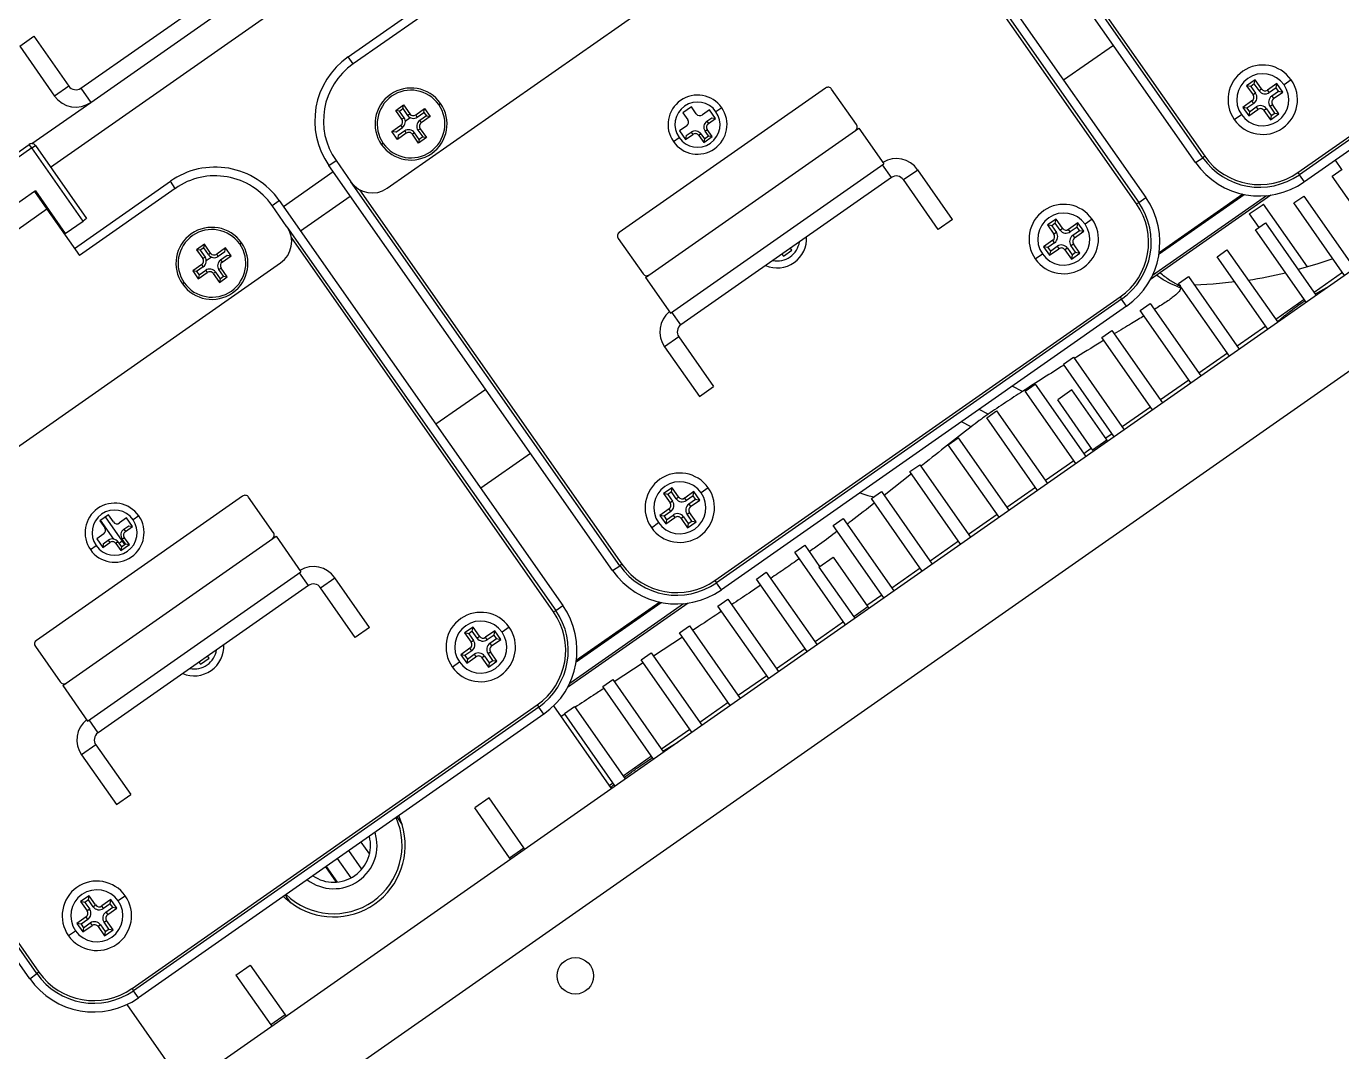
# Model space of a CAD drawing. Header units: millimetres. Extents: x 152904052 to 153933663, y 538271515 to 539240469.
# Drawn here: x 153339870.4 to 153340022, y 538937586.4 to 538937704.6 of the extents above; entities that cross this region are included whole.
import ezdxf

# ---------------------------------------------------------------- set-up
doc = ezdxf.new("R2010")
doc.units = ezdxf.units.MM
doc.layers.add('POWR', color=5, linetype='Continuous')

msp = doc.modelspace()

# ---------------------------------------------------------------- linework, layer by layer
at = {"layer": 'POWR', "color": 7}
for p, q in [((153340005.14, 538937688.89), (153339972.45, 538937735.58)), ((153340005.96, 538937689.46), (153339974.99, 538937733.7)), ((153339975.98, 538937732.8), (153340006.21, 538937689.64)), ((153339966.71, 538937731.57), (153339999.41, 538937684.88)), ((153339967.61, 538937728.54), (153339998.59, 538937684.3)), ((153339998.34, 538937684.13), (153339968.12, 538937727.29)), ((153339911.99, 538937685.93), (153339966.88, 538937724.36)), ((153339907.49, 538937701.08), (153339936.57, 538937721.45)), ((153339937.14, 538937720.63), (153339908.06, 538937700.26)), ((153340016.93, 538937687.74), (153340063.42, 538937720.3)), ((153340063.59, 538937720.05), (153340017.1, 538937687.5)), ((153340064.16, 538937719.23), (153340017.68, 538937686.68)), ((153339873.2, 538937688.37), (153339910.68, 538937714.61)), ((153339876.69, 538937697.47), (153339900.94, 538937714.44)), ((153339877.84, 538937695.83), (153339902.09, 538937712.81)), ((153339869.65, 538937702.3), (153339871.28, 538937703.45)), ((153339871.28, 538937703.45), (153339875.3, 538937697.71)), ((153339766.66, 538937485.52), (153340076.09, 538937702.19)), ((153340059.45, 538937701.89), (153339838.28, 538937547.03)), ((153339869.65, 538937702.3), (153339873.66, 538937696.56)), ((153339995.68, 538937702.41), (153339989.94, 538937698.39)), ((153339908.06, 538937700.26), (153339907.49, 538937701.08)), ((153340012, 538937698.45), (153340011.01, 538937697.76)), ((153340011.91, 538937697.96), (153340012, 538937698.45)), ((153340012.74, 538937697.39), (153340012, 538937698.45)), ((153340016.16, 538937698.44), (153340015.34, 538937697.86)), ((153339875.3, 538937697.71), (153339873.66, 538937696.56)), ((153339876.69, 538937697.47), (153339877.84, 538937695.83)), ((153339962.5, 538937697.49), (153339938.74, 538937680.85)), ((153339966.06, 538937693.27), (153339963.19, 538937697.36)), ((153340011.5, 538937697.68), (153340011.01, 538937697.76)), ((153340011.01, 538937697.76), (153340011.76, 538937696.7)), ((153340011.91, 538937697.96), (153340011.5, 538937697.68)), ((153340011.5, 538937697.68), (153340012.05, 538937696.9)), ((153340012.05, 538937696.9), (153340011.76, 538937696.7)), ((153340012.45, 538937697.19), (153340011.91, 538937697.96)), ((153340012.45, 538937697.19), (153340012.74, 538937697.39)), ((153340014.5, 538937698.01), (153340013.44, 538937697.26)), ((153340013.64, 538937696.98), (153340013.44, 538937697.26)), ((153340014.42, 538937697.52), (153340013.64, 538937696.98)), ((153340013.92, 538937696.57), (153340014.7, 538937697.11)), ((153340014.13, 538937696.28), (153340015.19, 538937697.03)), ((153340014.42, 538937697.52), (153340014.5, 538937698.01)), ((153340014.7, 538937697.11), (153340014.42, 538937697.52)), ((153340015.19, 538937697.03), (153340014.5, 538937698.01)), ((153340014.7, 538937697.11), (153340015.19, 538937697.03)), ((153339871.06, 538937691.08), (153339877.84, 538937695.83)), ((153339912.97, 538937694.91), (153339913.87, 538937695.54)), ((153339913.79, 538937695.11), (153339913.87, 538937695.54)), ((153339913.87, 538937695.54), (153339914.59, 538937694.52)), ((153339917.93, 538937695.58), (153339918.14, 538937695.72)), ((153340011.64, 538937696), (153340010.57, 538937695.26)), ((153340011.84, 538937695.71), (153340011.06, 538937695.17)), ((153340011.84, 538937695.71), (153340011.64, 538937696)), ((153340013.72, 538937695.38), (153340014, 538937695.58)), ((153340014.26, 538937694.61), (153340013.72, 538937695.38)), ((153340013.92, 538937696.57), (153340014.13, 538937696.28)), ((153340014.75, 538937694.52), (153340014, 538937695.58)), ((153339913.68, 538937693.89), (153339912.97, 538937694.91)), ((153339913.4, 538937694.84), (153339912.97, 538937694.91)), ((153339913.4, 538937694.84), (153339913.79, 538937695.11)), ((153339913.94, 538937694.06), (153339913.4, 538937694.84)), ((153339913.94, 538937694.06), (153339913.68, 538937693.89)), ((153339913.79, 538937695.11), (153339914.33, 538937694.34)), ((153339914.08, 538937693.67), (153339914.65, 538937694.08)), ((153339914.33, 538937694.34), (153339914.59, 538937694.52)), ((153339915.28, 538937694.4), (153339916.31, 538937695.11)), ((153339915.46, 538937694.14), (153339915.28, 538937694.4)), ((153339915.46, 538937694.14), (153339916.23, 538937694.68)), ((153339916.51, 538937694.29), (153339915.74, 538937693.75)), ((153339916.94, 538937694.21), (153339915.91, 538937693.49)), ((153339916.23, 538937694.68), (153339916.31, 538937695.11)), ((153339916.23, 538937694.68), (153339916.51, 538937694.29)), ((153339916.31, 538937695.11), (153339916.94, 538937694.21)), ((153339916.51, 538937694.29), (153339916.94, 538937694.21)), ((153339947.04, 538937695.33), (153339946.06, 538937694.64)), ((153339946.06, 538937694.64), (153339946.63, 538937693.82)), ((153339947.61, 538937694.51), (153339947.04, 538937695.33)), ((153339949.13, 538937694.96), (153339948.31, 538937694.39)), ((153339948.82, 538937693.66), (153339949.39, 538937694.05)), ((153339949, 538937693.4), (153339949.82, 538937693.98)), ((153339949.82, 538937693.98), (153339949.13, 538937694.96)), ((153339949.39, 538937694.05), (153339949.82, 538937693.98)), ((153339950.54, 538937695.22), (153339949.88, 538937694.76)), ((153340009.6, 538937693.85), (153340010.42, 538937694.42)), ((153340010.57, 538937695.26), (153340011.26, 538937694.27)), ((153340011.06, 538937695.17), (153340010.57, 538937695.26)), ((153340011.06, 538937695.17), (153340011.35, 538937694.76)), ((153340011.26, 538937694.27), (153340012.32, 538937695.02)), ((153340011.35, 538937694.76), (153340011.26, 538937694.27)), ((153340011.35, 538937694.76), (153340012.12, 538937695.31)), ((153340012.12, 538937695.31), (153340012.32, 538937695.02)), ((153340013.31, 538937695.1), (153340013.02, 538937694.9)), ((153340013.02, 538937694.9), (153340013.77, 538937693.83)), ((153340013.31, 538937695.1), (153340013.85, 538937694.32)), ((153340013.77, 538937693.83), (153340014.75, 538937694.52)), ((153340013.85, 538937694.32), (153340013.77, 538937693.83)), ((153340013.85, 538937694.32), (153340014.26, 538937694.61)), ((153340014.26, 538937694.61), (153340014.75, 538937694.52)), ((153339912.54, 538937692.47), (153339913.56, 538937693.19)), ((153339913.17, 538937691.57), (153339912.54, 538937692.47)), ((153339912.97, 538937692.4), (153339912.54, 538937692.47)), ((153339912.97, 538937692.4), (153339913.74, 538937692.94)), ((153339914.02, 538937692.54), (153339913.24, 538937692)), ((153339913.74, 538937692.94), (153339913.56, 538937693.19)), ((153339914.02, 538937692.54), (153339914.19, 538937692.29)), ((153339915.14, 538937692.34), (153339914.89, 538937692.17)), ((153339915.68, 538937691.57), (153339915.14, 538937692.34)), ((153339915.54, 538937692.62), (153339915.79, 538937692.8)), ((153339915.54, 538937692.62), (153339916.08, 538937691.85)), ((153339915.74, 538937693.75), (153339915.91, 538937693.49)), ((153339915.79, 538937692.8), (153339916.51, 538937691.77)), ((153339941.77, 538937675.65), (153339966.35, 538937692.86)), ((153339946.51, 538937693.13), (153339945.69, 538937692.55)), ((153339945.69, 538937692.55), (153339946.38, 538937691.57)), ((153339946.45, 538937692), (153339947.02, 538937692.39)), ((153339947.02, 538937692.39), (153339947.2, 538937692.14)), ((153339948.62, 538937692.53), (153339948.88, 538937692.71)), ((153339949.02, 538937691.96), (153339948.62, 538937692.53)), ((153339948.82, 538937693.66), (153339949, 538937693.4)), ((153339949.45, 538937691.89), (153339948.88, 538937692.71)), ((153339966.35, 538937692.86), (153339969.22, 538937688.76)), ((153339859.94, 538937683.42), (153339870.75, 538937690.99)), ((153339871.04, 538937690.58), (153339870.75, 538937690.99)), ((153339871.04, 538937690.58), (153339871.45, 538937690.87)), ((153339871.45, 538937690.87), (153339877.36, 538937682.43)), ((153339911.54, 538937691.11), (153339911.34, 538937690.96)), ((153339914.19, 538937692.29), (153339913.17, 538937691.57)), ((153339913.24, 538937692), (153339913.17, 538937691.57)), ((153339915.61, 538937691.14), (153339914.89, 538937692.17)), ((153339916.51, 538937691.77), (153339915.61, 538937691.14)), ((153339915.68, 538937691.57), (153339915.61, 538937691.14)), ((153339916.08, 538937691.85), (153339915.68, 538937691.57)), ((153339916.08, 538937691.85), (153339916.51, 538937691.77)), ((153339944.97, 538937691.31), (153339945.62, 538937691.77)), ((153339946.38, 538937691.57), (153339947.2, 538937692.14)), ((153339946.45, 538937692), (153339946.38, 538937691.57)), ((153339948.14, 538937692.2), (153339947.89, 538937692.02)), ((153339947.89, 538937692.02), (153339948.47, 538937691.2)), ((153339948.14, 538937692.2), (153339948.54, 538937691.63)), ((153339948.47, 538937691.2), (153339949.45, 538937691.89)), ((153339948.54, 538937691.63), (153339948.47, 538937691.2)), ((153339948.54, 538937691.63), (153339949.02, 538937691.96)), ((153339949.02, 538937691.96), (153339949.45, 538937691.89)), ((153339871.04, 538937690.58), (153339859.98, 538937682.84)), ((153339876.95, 538937682.14), (153339871.04, 538937690.58)), ((153340005.14, 538937688.89), (153340005.96, 538937689.46)), ((153340006.21, 538937689.64), (153340005.96, 538937689.46)), ((153339900.03, 538937683.84), (153339905.76, 538937687.85)), ((153339905.28, 538937688.55), (153339906.1, 538937689.12)), ((153339937.97, 538937641.86), (153339905.28, 538937688.55)), ((153339906.1, 538937689.12), (153339907.82, 538937686.66)), ((153339944.64, 538937671.55), (153339969.22, 538937688.76)), ((153339970.09, 538937687.17), (153339969.05, 538937688.65)), ((153339971.48, 538937686.93), (153339973.12, 538937688.07)), ((153339977.13, 538937682.34), (153339973.12, 538937688.07)), ((153340020.88, 538937687.34), (153340022.03, 538937688.14)), ((153340021.22, 538937689.16), (153340021.96, 538937688.1)), ((153339875.95, 538937679), (153339887.01, 538937686.74)), ((153339887.58, 538937685.92), (153339887.01, 538937686.74)), ((153339938.79, 538937642.43), (153339907.82, 538937686.66)), ((153339970.09, 538937687.17), (153339945.84, 538937670.2)), ((153339975.49, 538937681.19), (153339971.48, 538937686.93)), ((153340016.93, 538937687.74), (153340017.1, 538937687.5)), ((153340017.68, 538937686.68), (153340017.1, 538937687.5)), ((153340026.73, 538937678.98), (153340020.88, 538937687.34)), ((153339871.36, 538937685.55), (153339864.81, 538937680.97)), ((153339871.46, 538937685.62), (153339871.36, 538937685.55)), ((153339871.36, 538937685.55), (153339872.79, 538937683.51)), ((153339871.46, 538937685.62), (153339874.9, 538937680.71)), ((153339871.63, 538937685.38), (153339871.53, 538937685.31)), ((153339871.69, 538937685.29), (153339871.63, 538937685.17)), ((153339887.58, 538937685.92), (153339876.52, 538937678.18)), ((153339902.01, 538937681.01), (153339907.74, 538937685.03)), ((153339908.81, 538937685.77), (153339939.03, 538937642.6)), ((153339998.59, 538937684.3), (153339999.41, 538937684.88)), ((153340013.83, 538937685.15), (153339999.95, 538937675.43)), ((153340000.19, 538937675.9), (153340013.31, 538937685.09)), ((153340000.93, 538937678.38), (153340010.73, 538937685.23)), ((153340010.59, 538937685.26), (153340000.95, 538937678.51)), ((153340016.45, 538937684.24), (153340017.6, 538937685.04)), ((153340017.6, 538937685.04), (153340023.45, 538937676.69)), ((153339872.79, 538937683.51), (153339866.24, 538937678.92)), ((153339872.79, 538937683.51), (153339876.52, 538937678.18)), ((153339898.72, 538937683.96), (153339899.54, 538937684.53)), ((153339900.44, 538937681.5), (153339898.72, 538937683.96)), ((153339899.54, 538937684.53), (153339932.24, 538937637.84)), ((153339998.34, 538937684.13), (153339998.59, 538937684.3)), ((153340011.33, 538937682.97), (153340012.8, 538937684)), ((153340012.8, 538937684), (153340012.97, 538937684.12)), ((153340018.04, 538937676.87), (153340012.97, 538937684.12)), ((153340022.31, 538937675.88), (153340016.45, 538937684.24)), ((153339874.9, 538937680.71), (153339876.95, 538937682.14)), ((153339877.36, 538937682.43), (153339876.95, 538937682.14)), ((153339977.13, 538937682.34), (153339975.49, 538937681.19)), ((153339989.06, 538937682.39), (153339988.08, 538937681.7)), ((153339988.57, 538937681.62), (153339988.08, 538937681.7)), ((153339988.08, 538937681.7), (153339988.82, 538937680.64)), ((153339988.97, 538937681.9), (153339988.57, 538937681.62)), ((153339988.97, 538937681.9), (153339989.06, 538937682.39)), ((153339989.52, 538937681.12), (153339988.97, 538937681.9)), ((153339989.81, 538937681.33), (153339989.06, 538937682.39)), ((153339991.57, 538937681.95), (153339990.5, 538937681.2)), ((153339991.48, 538937681.46), (153339991.57, 538937681.95)), ((153339992.26, 538937680.97), (153339991.57, 538937681.95)), ((153339993.22, 538937682.38), (153339992.4, 538937681.8)), ((153340011.33, 538937682.97), (153340012.42, 538937681.41)), ((153340012.03, 538937681.14), (153340013.18, 538937681.94)), ((153340013.18, 538937681.94), (153340019.03, 538937673.59)), ((153339874.9, 538937680.71), (153339874.8, 538937680.64)), ((153339900.44, 538937681.5), (153339931.42, 538937637.27)), ((153339931.17, 538937637.1), (153339900.95, 538937680.26)), ((153339988.57, 538937681.62), (153339989.11, 538937680.84)), ((153339989.11, 538937680.84), (153339988.82, 538937680.64)), ((153339989.52, 538937681.12), (153339989.81, 538937681.33)), ((153339990.7, 538937680.92), (153339990.5, 538937681.2)), ((153339991.48, 538937681.46), (153339990.7, 538937680.92)), ((153339990.99, 538937680.51), (153339991.77, 538937681.05)), ((153339990.99, 538937680.51), (153339991.19, 538937680.22)), ((153339991.19, 538937680.22), (153339992.26, 538937680.97)), ((153339991.77, 538937681.05), (153339991.48, 538937681.46)), ((153339991.77, 538937681.05), (153339992.26, 538937680.97)), ((153340017.88, 538937672.79), (153340012.03, 538937681.14)), ((153339890.93, 538937679.48), (153339890.03, 538937678.85)), ((153339890.03, 538937678.85), (153339890.75, 538937677.83)), ((153339890.46, 538937678.78), (153339890.03, 538937678.85)), ((153339890.86, 538937679.05), (153339890.46, 538937678.78)), ((153339890.46, 538937678.78), (153339891, 538937678)), ((153339890.86, 538937679.05), (153339890.93, 538937679.48)), ((153339891.4, 538937678.28), (153339890.86, 538937679.05)), ((153339891.65, 538937678.46), (153339890.93, 538937679.48)), ((153339893.37, 538937679.05), (153339892.35, 538937678.34)), ((153339893.29, 538937678.62), (153339893.37, 538937679.05)), ((153339894, 538937678.15), (153339893.37, 538937679.05)), ((153339895, 538937679.52), (153339895.2, 538937679.66)), ((153339938.62, 538937680.16), (153339941.49, 538937676.06)), ((153339957.64, 538937678.09), (153339958.63, 538937678.78)), ((153339958.63, 538937678.78), (153339958.45, 538937679.03)), ((153339988.7, 538937679.94), (153339987.63, 538937679.2)), ((153339987.63, 538937679.2), (153339988.32, 538937678.21)), ((153339988.12, 538937679.11), (153339987.63, 538937679.2)), ((153339988.9, 538937679.65), (153339988.12, 538937679.11)), ((153339988.12, 538937679.11), (153339988.41, 538937678.7)), ((153339988.32, 538937678.21), (153339989.39, 538937678.96)), ((153339988.41, 538937678.7), (153339988.32, 538937678.21)), ((153339988.41, 538937678.7), (153339989.19, 538937679.25)), ((153339988.9, 538937679.65), (153339988.7, 538937679.94)), ((153339989.19, 538937679.25), (153339989.39, 538937678.96)), ((153339990.37, 538937679.04), (153339990.08, 538937678.84)), ((153339990.08, 538937678.84), (153339990.83, 538937677.77)), ((153339990.37, 538937679.04), (153339990.92, 538937678.26)), ((153339990.78, 538937679.32), (153339991.07, 538937679.52)), ((153339991.32, 538937678.55), (153339990.78, 538937679.32)), ((153339991.81, 538937678.46), (153339991.07, 538937679.52)), ((153340007.61, 538937678.04), (153340008.75, 538937678.85)), ((153340008.75, 538937678.85), (153340014.61, 538937670.49)), ((153339844.82, 538937638.89), (153339899.71, 538937677.32)), ((153339891, 538937678), (153339890.75, 538937677.83)), ((153339891.14, 538937677.61), (153339891.71, 538937678.01)), ((153339891.4, 538937678.28), (153339891.65, 538937678.46)), ((153339892.52, 538937678.08), (153339892.35, 538937678.34)), ((153339893.29, 538937678.62), (153339892.52, 538937678.08)), ((153339892.8, 538937677.69), (153339893.57, 538937678.23)), ((153339892.8, 538937677.69), (153339892.98, 538937677.43)), ((153339892.98, 538937677.43), (153339894, 538937678.15)), ((153339893.57, 538937678.23), (153339894, 538937678.15)), ((153339957.47, 538937678.34), (153339957.64, 538937678.09)), ((153339986.67, 538937677.79), (153339987.49, 538937678.36)), ((153339990.83, 538937677.77), (153339991.81, 538937678.46)), ((153339990.92, 538937678.26), (153339990.83, 538937677.77)), ((153339990.92, 538937678.26), (153339991.32, 538937678.55)), ((153339991.32, 538937678.55), (153339991.81, 538937678.46)), ((153340013.46, 538937669.69), (153340007.61, 538937678.04)), ((153339890.63, 538937677.13), (153339889.6, 538937676.41)), ((153339889.6, 538937676.41), (153339890.23, 538937675.51)), ((153339890.03, 538937676.34), (153339889.6, 538937676.41)), ((153339890.8, 538937676.88), (153339890.03, 538937676.34)), ((153339890.03, 538937676.34), (153339890.31, 538937675.94)), ((153339890.23, 538937675.51), (153339891.26, 538937676.23)), ((153339890.31, 538937675.94), (153339890.23, 538937675.51)), ((153339890.31, 538937675.94), (153339891.08, 538937676.48)), ((153339890.8, 538937676.88), (153339890.63, 538937677.13)), ((153339891.08, 538937676.48), (153339891.26, 538937676.23)), ((153339892.2, 538937676.28), (153339891.95, 538937676.11)), ((153339891.95, 538937676.11), (153339892.67, 538937675.08)), ((153339892.2, 538937676.28), (153339892.75, 538937675.51)), ((153339892.6, 538937676.56), (153339892.85, 538937676.74)), ((153339893.14, 538937675.79), (153339892.6, 538937676.56)), ((153339892.67, 538937675.08), (153339893.57, 538937675.71)), ((153339892.75, 538937675.51), (153339893.14, 538937675.79)), ((153339893.57, 538937675.71), (153339892.85, 538937676.74)), ((153339893.14, 538937675.79), (153339893.57, 538937675.71)), ((153339941.77, 538937675.65), (153339944.64, 538937671.55)), ((153340003.18, 538937674.95), (153340004.33, 538937675.75)), ((153340004.33, 538937675.75), (153340010.18, 538937667.39)), ((153340022.08, 538937676.21), (153340018.8, 538937673.92)), ((153339888.61, 538937675.05), (153339888.4, 538937674.9)), ((153339892.75, 538937675.51), (153339892.67, 538937675.08)), ((153340003.44, 538937674.71), (153340003.05, 538937674.7)), ((153340009.04, 538937666.59), (153340003.18, 538937674.95)), ((153340003.26, 538937674.62), (153340003.45, 538937674.43)), ((153340020.48, 538937674.6), (153340018.93, 538937673.72)), ((153339949.76, 538937640.71), (153339996.45, 538937673.41)), ((153339996.62, 538937673.16), (153339949.93, 538937640.47)), ((153339996.45, 538937673.41), (153339996.62, 538937673.16)), ((153339997.2, 538937672.34), (153339996.62, 538937673.16)), ((153339998.76, 538937671.85), (153339999.91, 538937672.65)), ((153339999.91, 538937672.65), (153340005.76, 538937664.3)), ((153340017.65, 538937673.11), (153340014.38, 538937670.82)), ((153339945.84, 538937670.2), (153339944.81, 538937671.67)), ((153339997.2, 538937672.34), (153339950.5, 538937639.65)), ((153340004.61, 538937663.49), (153339998.76, 538937671.85)), ((153340013.23, 538937670.02), (153340009.95, 538937667.72)), ((153339945.59, 538937668.8), (153339943.96, 538937667.66)), ((153339945.59, 538937668.8), (153339949.61, 538937663.07)), ((153339994.34, 538937668.75), (153339995.48, 538937669.55)), ((153340000.19, 538937660.4), (153339994.34, 538937668.75)), ((153339995.48, 538937669.55), (153340001.33, 538937661.2)), ((153339943.96, 538937667.66), (153339947.97, 538937661.92)), ((153340008.81, 538937666.92), (153340005.53, 538937664.62)), ((153339989.91, 538937665.65), (153339991.06, 538937666.46)), ((153339995.76, 538937657.3), (153339989.91, 538937665.65)), ((153339991.06, 538937666.46), (153339996.91, 538937658.1)), ((153340004.38, 538937663.82), (153340001.11, 538937661.53)), ((153339923.34, 538937662.75), (153339917.61, 538937658.73)), ((153339947.97, 538937661.92), (153339949.61, 538937663.07)), ((153339985.2, 538937662.51), (153339984.02, 538937663.12)), ((153339985.49, 538937662.56), (153339986.64, 538937663.36)), ((153339991.34, 538937654.2), (153339985.49, 538937662.56)), ((153339986.64, 538937663.36), (153339992.49, 538937655)), ((153339990.9, 538937662.68), (153339989.26, 538937661.53)), ((153339994.91, 538937656.95), (153339990.9, 538937662.68)), ((153339993.27, 538937655.8), (153339989.26, 538937661.53)), ((153339999.96, 538937660.72), (153339996.68, 538937658.43)), ((153339979.3, 538937658.45), (153339978.16, 538937659.01)), ((153339981.23, 538937659.88), (153339980.21, 538937660.44)), ((153339981.07, 538937659.46), (153339982.21, 538937660.26)), ((153339986.92, 538937651.1), (153339981.07, 538937659.46)), ((153339982.21, 538937660.26), (153339988.06, 538937651.91)), ((153339995.54, 538937657.63), (153339994.8, 538937657.11)), ((153339976.64, 538937656.36), (153339977.79, 538937657.17)), ((153339982.49, 538937648.01), (153339976.64, 538937656.36)), ((153339977.79, 538937657.17), (153339983.64, 538937648.81)), ((153339993.16, 538937655.96), (153339992.26, 538937655.33)), ((153339993.27, 538937655.8), (153339994.91, 538937656.95)), ((153339995.02, 538937656.78), (153339994.91, 538937656.95)), ((153339928.51, 538937655.37), (153339922.77, 538937651.36)), ((153339991.11, 538937654.53), (153339987.84, 538937652.24)), ((153339972.39, 538937653.02), (153339969.26, 538937650.53)), ((153339972.22, 538937653.27), (153339973.37, 538937654.07)), ((153339978.07, 538937644.91), (153339972.22, 538937653.27)), ((153339973.37, 538937654.07), (153339979.22, 538937645.71)), ((153339944.83, 538937651.42), (153339943.84, 538937650.73)), ((153339944.74, 538937650.93), (153339944.83, 538937651.42)), ((153339945.57, 538937650.35), (153339944.83, 538937651.42)), ((153339948.99, 538937651.4), (153339948.17, 538937650.83)), ((153339986.69, 538937651.43), (153339983.41, 538937649.14)), ((153339895.33, 538937650.45), (153339871.57, 538937633.82)), ((153339898.89, 538937646.23), (153339896.02, 538937650.33)), ((153339943.84, 538937650.73), (153339944.59, 538937649.67)), ((153339944.33, 538937650.64), (153339943.84, 538937650.73)), ((153339944.74, 538937650.93), (153339944.33, 538937650.64)), ((153339944.33, 538937650.64), (153339944.88, 538937649.87)), ((153339945.28, 538937650.15), (153339944.74, 538937650.93)), ((153339945.28, 538937650.15), (153339945.57, 538937650.35)), ((153339947.33, 538937650.98), (153339946.27, 538937650.23)), ((153339946.47, 538937649.94), (153339946.27, 538937650.23)), ((153339947.25, 538937650.49), (153339946.47, 538937649.94)), ((153339946.75, 538937649.54), (153339947.53, 538937650.08)), ((153339946.96, 538937649.25), (153339948.02, 538937649.99)), ((153339947.25, 538937650.49), (153339947.33, 538937650.98)), ((153339947.53, 538937650.08), (153339947.25, 538937650.49)), ((153339948.02, 538937649.99), (153339947.33, 538937650.98)), ((153339947.53, 538937650.08), (153339948.02, 538937649.99)), ((153339967.8, 538937650.17), (153339968.94, 538937650.97)), ((153339973.65, 538937641.81), (153339967.8, 538937650.17)), ((153339968.94, 538937650.97), (153339974.79, 538937642.62)), ((153339944.47, 538937648.97), (153339943.4, 538937648.22)), ((153339944.67, 538937648.68), (153339943.89, 538937648.14)), ((153339944.67, 538937648.68), (153339944.47, 538937648.97)), ((153339944.88, 538937649.87), (153339944.59, 538937649.67)), ((153339946.55, 538937648.35), (153339946.83, 538937648.55)), ((153339946.75, 538937649.54), (153339946.96, 538937649.25)), ((153339947.58, 538937647.49), (153339946.83, 538937648.55)), ((153339879.87, 538937648.3), (153339878.89, 538937647.61)), ((153339878.89, 538937647.61), (153339879.46, 538937646.79)), ((153339880.49, 538937645.49), (153339878.97, 538937647.67)), ((153339881.77, 538937644.88), (153339879.54, 538937648.07)), ((153339880.44, 538937647.48), (153339879.87, 538937648.3)), ((153339881.96, 538937647.93), (153339881.14, 538937647.35)), ((153339881.65, 538937646.62), (153339882.22, 538937647.02)), ((153339881.83, 538937646.37), (153339882.65, 538937646.94)), ((153339882.65, 538937646.94), (153339881.96, 538937647.93)), ((153339882.22, 538937647.02), (153339882.65, 538937646.94)), ((153339883.37, 538937648.18), (153339882.71, 538937647.72)), ((153339942.43, 538937646.81), (153339943.25, 538937647.39)), ((153339943.4, 538937648.22), (153339944.09, 538937647.24)), ((153339943.89, 538937648.14), (153339943.4, 538937648.22)), ((153339943.89, 538937648.14), (153339944.18, 538937647.73)), ((153339944.09, 538937647.24), (153339945.15, 538937647.99)), ((153339944.18, 538937647.73), (153339944.09, 538937647.24)), ((153339944.18, 538937647.73), (153339944.95, 538937648.27)), ((153339944.95, 538937648.27), (153339945.15, 538937647.99)), ((153339946.14, 538937648.06), (153339945.85, 538937647.86)), ((153339945.85, 538937647.86), (153339946.6, 538937646.8)), ((153339946.14, 538937648.06), (153339946.68, 538937647.29)), ((153339947.09, 538937647.57), (153339946.55, 538937648.35)), ((153339946.6, 538937646.8), (153339947.58, 538937647.49)), ((153339946.68, 538937647.29), (153339946.6, 538937646.8)), ((153339946.68, 538937647.29), (153339947.09, 538937647.57)), ((153339947.09, 538937647.57), (153339947.58, 538937647.49)), ((153339963.37, 538937647.07), (153339964.52, 538937647.87)), ((153339969.22, 538937638.72), (153339963.37, 538937647.07)), ((153339964.52, 538937647.87), (153339970.37, 538937639.52)), ((153339982.27, 538937648.33), (153339978.99, 538937646.04)), ((153339874.6, 538937628.62), (153339899.18, 538937645.82)), ((153339879.34, 538937646.09), (153339878.52, 538937645.52)), ((153339878.52, 538937645.52), (153339879.21, 538937644.54)), ((153339879.28, 538937644.96), (153339879.85, 538937645.36)), ((153339879.85, 538937645.36), (153339880.03, 538937645.11)), ((153339881.45, 538937645.5), (153339881.7, 538937645.67)), ((153339881.85, 538937644.93), (153339881.45, 538937645.5)), ((153339881.65, 538937646.62), (153339881.83, 538937646.37)), ((153339882.28, 538937644.86), (153339881.7, 538937645.67)), ((153339899.18, 538937645.82), (153339902.05, 538937641.73)), ((153339877.8, 538937644.28), (153339878.45, 538937644.74)), ((153339879.21, 538937644.54), (153339880.03, 538937645.11)), ((153339879.28, 538937644.96), (153339879.21, 538937644.54)), ((153339880.97, 538937645.16), (153339880.72, 538937644.99)), ((153339880.72, 538937644.99), (153339881.3, 538937644.17)), ((153339880.97, 538937645.16), (153339881.37, 538937644.59)), ((153339881.49, 538937645.28), (153339881.09, 538937645)), ((153339881.3, 538937644.17), (153339882.28, 538937644.86)), ((153339881.37, 538937644.59), (153339881.3, 538937644.17)), ((153339881.37, 538937644.59), (153339881.85, 538937644.93)), ((153339881.85, 538937644.93), (153339882.28, 538937644.86)), ((153339958.95, 538937643.97), (153339960.1, 538937644.78)), ((153339964.8, 538937635.62), (153339958.95, 538937643.97)), ((153339960.1, 538937644.78), (153339961.82, 538937642.32)), ((153339977.84, 538937645.24), (153339974.57, 538937642.94)), ((153339937.97, 538937641.86), (153339938.79, 538937642.43)), ((153339939.03, 538937642.6), (153339938.79, 538937642.43)), ((153339961.74, 538937642.26), (153339963.37, 538937643.41)), ((153339963.37, 538937643.41), (153339967.39, 538937637.67)), ((153339870.8, 538937594.82), (153339838.11, 538937641.52)), ((153339877.47, 538937624.52), (153339902.05, 538937641.73)), ((153339902.92, 538937640.14), (153339901.88, 538937641.61)), ((153339904.31, 538937639.89), (153339905.95, 538937641.04)), ((153339909.96, 538937635.31), (153339905.95, 538937641.04)), ((153339954.53, 538937640.88), (153339955.67, 538937641.68)), ((153339960.38, 538937632.52), (153339954.53, 538937640.88)), ((153339955.67, 538937641.68), (153339961.52, 538937633.32)), ((153339961.74, 538937642.26), (153339965.75, 538937636.53)), ((153339973.42, 538937642.14), (153339970.14, 538937639.85)), ((153339871.62, 538937595.4), (153339840.65, 538937639.63)), ((153339902.92, 538937640.14), (153339878.67, 538937623.16)), ((153339908.32, 538937634.16), (153339904.31, 538937639.89)), ((153339949.76, 538937640.71), (153339949.93, 538937640.47)), ((153339950.5, 538937639.65), (153339949.93, 538937640.47)), ((153339841.64, 538937638.73), (153339871.86, 538937595.57)), ((153339931.42, 538937637.27), (153339932.24, 538937637.84)), ((153339946.66, 538937638.12), (153339932.78, 538937628.39)), ((153339933.02, 538937628.87), (153339946.14, 538937638.05)), ((153339933.76, 538937631.34), (153339943.55, 538937638.2)), ((153339943.42, 538937638.23), (153339933.78, 538937631.48)), ((153339950.1, 538937637.78), (153339951.25, 538937638.58)), ((153339955.95, 538937629.42), (153339950.1, 538937637.78)), ((153339951.25, 538937638.58), (153339957.1, 538937630.23)), ((153339968.99, 538937639.04), (153339967.27, 538937637.84)), ((153339931.17, 538937637.1), (153339931.42, 538937637.27)), ((153339967.39, 538937637.67), (153339965.75, 538937636.53)), ((153339965.75, 538937636.53), (153339965.87, 538937636.37)), ((153339909.96, 538937635.31), (153339908.32, 538937634.16)), ((153339921.89, 538937635.36), (153339920.91, 538937634.67)), ((153339921.8, 538937634.87), (153339921.4, 538937634.58)), ((153339921.8, 538937634.87), (153339921.89, 538937635.36)), ((153339922.35, 538937634.09), (153339921.8, 538937634.87)), ((153339922.64, 538937634.29), (153339921.89, 538937635.36)), ((153339924.4, 538937634.92), (153339923.33, 538937634.17)), ((153339924.31, 538937634.43), (153339924.4, 538937634.92)), ((153339925.08, 538937633.93), (153339924.4, 538937634.92)), ((153339926.05, 538937635.34), (153339925.23, 538937634.77)), ((153339945.68, 538937634.68), (153339946.83, 538937635.48)), ((153339946.83, 538937635.48), (153339952.68, 538937627.13)), ((153339964.57, 538937635.95), (153339961.29, 538937633.65)), ((153339921.4, 538937634.58), (153339920.91, 538937634.67)), ((153339920.91, 538937634.67), (153339921.65, 538937633.6)), ((153339921.4, 538937634.58), (153339921.94, 538937633.81)), ((153339921.94, 538937633.81), (153339921.65, 538937633.6)), ((153339922.35, 538937634.09), (153339922.64, 538937634.29)), ((153339923.53, 538937633.88), (153339923.33, 538937634.17)), ((153339924.31, 538937634.43), (153339923.53, 538937633.88)), ((153339923.82, 538937633.48), (153339924.6, 538937634.02)), ((153339923.82, 538937633.48), (153339924.02, 538937633.19)), ((153339924.02, 538937633.19), (153339925.08, 538937633.93)), ((153339924.6, 538937634.02), (153339924.31, 538937634.43)), ((153339924.6, 538937634.02), (153339925.08, 538937633.93)), ((153339946.02, 538937634.2), (153339942.67, 538937632.01)), ((153339951.53, 538937626.33), (153339945.68, 538937634.68)), ((153339871.45, 538937633.12), (153339874.32, 538937629.03)), ((153339890.47, 538937631.06), (153339891.46, 538937631.75)), ((153339891.46, 538937631.75), (153339891.28, 538937632)), ((153339921.53, 538937632.91), (153339920.46, 538937632.16)), ((153339920.46, 538937632.16), (153339921.15, 538937631.18)), ((153339920.95, 538937632.08), (153339920.46, 538937632.16)), ((153339921.73, 538937632.62), (153339920.95, 538937632.08)), ((153339920.95, 538937632.08), (153339921.24, 538937631.67)), ((153339921.15, 538937631.18), (153339922.22, 538937631.93)), ((153339921.24, 538937631.67), (153339922.02, 538937632.21)), ((153339921.73, 538937632.62), (153339921.53, 538937632.91)), ((153339922.02, 538937632.21), (153339922.22, 538937631.93)), ((153339923.2, 538937632), (153339922.91, 538937631.8)), ((153339922.91, 538937631.8), (153339923.66, 538937630.74)), ((153339923.2, 538937632), (153339923.75, 538937631.23)), ((153339923.61, 538937632.29), (153339923.9, 538937632.49)), ((153339924.15, 538937631.51), (153339923.61, 538937632.29)), ((153339924.64, 538937631.43), (153339923.9, 538937632.49)), ((153339941.26, 538937631.58), (153339942.4, 538937632.39)), ((153339942.4, 538937632.39), (153339948.25, 538937624.03)), ((153339960.15, 538937632.85), (153339956.87, 538937630.55)), ((153339890.3, 538937631.31), (153339890.47, 538937631.06)), ((153339919.5, 538937630.75), (153339920.32, 538937631.33)), ((153339921.24, 538937631.67), (153339921.15, 538937631.18)), ((153339923.66, 538937630.74), (153339924.64, 538937631.43)), ((153339923.75, 538937631.23), (153339923.66, 538937630.74)), ((153339923.75, 538937631.23), (153339924.15, 538937631.51)), ((153339924.15, 538937631.51), (153339924.64, 538937631.43)), ((153339941.5, 538937631.24), (153339938.15, 538937629.05)), ((153339947.11, 538937623.23), (153339941.26, 538937631.58)), ((153339936.83, 538937628.49), (153339937.98, 538937629.29)), ((153339937.98, 538937629.29), (153339943.83, 538937620.93)), ((153339955.72, 538937629.75), (153339952.45, 538937627.46)), ((153339874.6, 538937628.62), (153339877.47, 538937624.52)), ((153339942.68, 538937620.13), (153339936.83, 538937628.49)), ((153339882.59, 538937593.68), (153339929.28, 538937626.37)), ((153339929.45, 538937626.13), (153339882.76, 538937593.43)), ((153339929.28, 538937626.37), (153339929.45, 538937626.13)), ((153339930.03, 538937625.31), (153339929.45, 538937626.13)), ((153339937.85, 538937616.75), (153339931.18, 538937626.27)), ((153339932.41, 538937625.39), (153339933.56, 538937626.19)), ((153339933.56, 538937626.19), (153339939.41, 538937617.84)), ((153339951.3, 538937626.65), (153339948.02, 538937624.36)), ((153339878.67, 538937623.16), (153339877.64, 538937624.64)), ((153339930.03, 538937625.31), (153339883.33, 538937592.61)), ((153339932.46, 538937625.32), (153339932.04, 538937625.04)), ((153339938.26, 538937617.03), (153339932.41, 538937625.39)), ((153339946.88, 538937623.56), (153339943.6, 538937621.26)), ((153339878.42, 538937621.77), (153339876.78, 538937620.62)), ((153339878.42, 538937621.77), (153339882.44, 538937616.04)), ((153339943.76, 538937621.03), (153339945.49, 538937622.1)), ((153339876.78, 538937620.62), (153339880.8, 538937614.89)), ((153339942.45, 538937620.46), (153339939.18, 538937618.16)), ((153339938.03, 538937617.36), (153339937.62, 538937617.08)), ((153339880.8, 538937614.89), (153339882.44, 538937616.04)), ((153339923.73, 538937615.65), (153339922.09, 538937614.5)), ((153339927.74, 538937609.91), (153339923.73, 538937615.65)), ((153339926.1, 538937608.77), (153339922.09, 538937614.5)), ((153339913.1, 538937613.46), (153339913.72, 538937612.57)), ((153339908.97, 538937610.57), (153339909.95, 538937609.18)), ((153339909.08, 538937607.46), (153339907.58, 538937609.59)), ((153339926.1, 538937608.77), (153339927.74, 538937609.91)), ((153339927.85, 538937609.75), (153339927.74, 538937609.91)), ((153339904.88, 538937607.7), (153339906.1, 538937605.95)), ((153339904.96, 538937607.76), (153339906.22, 538937605.96)), ((153339907.83, 538937606.45), (153339906.27, 538937608.67)), ((153339877.66, 538937604.39), (153339876.67, 538937603.7)), ((153339877.16, 538937603.61), (153339876.67, 538937603.7)), ((153339876.67, 538937603.7), (153339877.42, 538937602.63)), ((153339877.57, 538937603.9), (153339877.16, 538937603.61)), ((153339877.16, 538937603.61), (153339877.71, 538937602.83)), ((153339877.57, 538937603.9), (153339877.66, 538937604.39)), ((153339878.11, 538937603.12), (153339877.57, 538937603.9)), ((153339878.4, 538937603.32), (153339877.66, 538937604.39)), ((153339878.11, 538937603.12), (153339878.4, 538937603.32)), ((153339880.16, 538937603.94), (153339879.1, 538937603.2)), ((153339879.3, 538937602.91), (153339879.1, 538937603.2)), ((153339880.08, 538937603.45), (153339879.3, 538937602.91)), ((153339879.58, 538937602.5), (153339880.36, 538937603.05)), ((153339879.79, 538937602.21), (153339880.85, 538937602.96)), ((153339880.08, 538937603.45), (153339880.16, 538937603.94)), ((153339880.36, 538937603.05), (153339880.08, 538937603.45)), ((153339880.85, 538937602.96), (153339880.16, 538937603.94)), ((153339880.36, 538937603.05), (153339880.85, 538937602.96)), ((153339881.82, 538937604.37), (153339881, 538937603.8)), ((153339877.3, 538937601.94), (153339876.23, 538937601.19)), ((153339877.5, 538937601.65), (153339876.72, 538937601.1)), ((153339877.5, 538937601.65), (153339877.3, 538937601.94)), ((153339877.71, 538937602.83), (153339877.42, 538937602.63)), ((153339879.37, 538937601.32), (153339879.66, 538937601.52)), ((153339879.58, 538937602.5), (153339879.79, 538937602.21)), ((153339880.41, 538937600.45), (153339879.66, 538937601.52)), ((153339875.26, 538937599.78), (153339876.08, 538937600.35)), ((153339876.23, 538937601.19), (153339876.92, 538937600.21)), ((153339876.72, 538937601.1), (153339876.23, 538937601.19)), ((153339876.72, 538937601.1), (153339877, 538937600.7)), ((153339876.92, 538937600.21), (153339877.98, 538937600.95)), ((153339877, 538937600.7), (153339876.92, 538937600.21)), ((153339877, 538937600.7), (153339877.78, 538937601.24)), ((153339877.78, 538937601.24), (153339877.98, 538937600.95)), ((153339878.97, 538937601.03), (153339878.68, 538937600.83)), ((153339878.68, 538937600.83), (153339879.43, 538937599.76)), ((153339878.97, 538937601.03), (153339879.51, 538937600.25)), ((153339879.92, 538937600.54), (153339879.37, 538937601.32)), ((153339879.43, 538937599.76), (153339880.41, 538937600.45)), ((153339879.51, 538937600.25), (153339879.43, 538937599.76)), ((153339879.51, 538937600.25), (153339879.92, 538937600.54)), ((153339879.92, 538937600.54), (153339880.41, 538937600.45)), ((153339870.8, 538937594.82), (153339871.62, 538937595.4)), ((153339871.86, 538937595.57), (153339871.62, 538937595.4)), ((153339894.57, 538937595.23), (153339896.2, 538937596.38)), ((153339896.2, 538937596.38), (153339900.22, 538937590.64)), ((153339894.57, 538937595.23), (153339898.58, 538937589.49)), ((153339882.59, 538937593.68), (153339882.76, 538937593.43)), ((153339883.33, 538937592.61), (153339882.76, 538937593.43)), ((153339888.7, 538937582.33), (153339882.03, 538937591.86)), ((153339900.22, 538937590.64), (153339898.58, 538937589.49)), ((153339898.58, 538937589.49), (153339898.7, 538937589.33))]:
    msp.add_line(p, q, dxfattribs=at)
at = {"layer": 'POWR', "color": 7, "flags": 128}
for points in [[(153340020.95, 538937677.81), (153340019.21, 538937677.23), (153340016.95, 538937676.56)], [(153340009.65, 538937675.13), (153340007.15, 538937674.87), (153340005.03, 538937674.75)], [(153339993.37, 538937655.62), (153339993.37, 538937655.63), (153339993.27, 538937655.8)], [(153339967.39, 538937637.67), (153339967.52, 538937637.53), (153339967.52, 538937637.52)], [(153339913.72, 538937612.57), (153339913.5, 538937613.19), (153339913.33, 538937613.61)], [(153339926.2, 538937608.59), (153339926.2, 538937608.6), (153339926.1, 538937608.77)], [(153339900.88, 538937603.58), (153339900.37, 538937604), (153339900.03, 538937604.31)], [(153339900.22, 538937590.64), (153339900.35, 538937590.49), (153339900.35, 538937590.49)]]:
    msp.add_lwpolyline(points, dxfattribs=at)
at = {"layer": 'POWR', "color": 7}
msp.add_circle((153339933.68, 538937595.15), 2.1, dxfattribs=at)
for centre, radius, start, end in [((153339912.65, 538937693.71), 9, 125, 215), ((153339912.65, 538937693.71), 8, 125, 215), ((153340012.88, 538937696.14), 4, 35, 215), ((153340012.88, 538937696.14), 4, 215, 35), ((153340012.88, 538937696.14), 3, 35, 215), ((153339876.12, 538937698.29), 1, 215, 305), ((153339914.74, 538937693.34), 4.15, 35, 215), ((153339914.74, 538937693.34), 3.9, 35, 215), ((153339962.79, 538937697.08), 0.5, 35, 125), ((153340012.88, 538937696.14), 3, 215, 35), ((153340011.35, 538937696.41), 0.851, 305, 35), ((153340013.15, 538937697.67), 0.851, 215, 305), ((153340013.15, 538937697.67), 0.5, 215, 305), ((153339876.12, 538937698.29), 3, 215, 305), ((153339914.74, 538937693.34), 4.15, 215, 35), ((153339914.74, 538937693.34), 3.9, 215, 35), ((153339947.75, 538937693.27), 3.4, 35, 215), ((153339947.75, 538937693.27), 2.6, 35, 215), ((153340011.35, 538937696.41), 0.5, 305, 35), ((153340012.61, 538937694.61), 0.851, 35, 125), ((153340014.41, 538937695.87), 0.851, 125, 215), ((153340014.41, 538937695.87), 0.5, 125, 215), ((153339913.28, 538937693.6), 0.5, 305, 35), ((153339913.28, 538937693.6), 0.807, 305, 35), ((153339915, 538937694.8), 0.807, 215, 305), ((153339915, 538937694.8), 0.5, 215, 305), ((153339947.75, 538937693.27), 3.4, 215, 35), ((153339947.75, 538937693.27), 2.6, 215, 35), ((153339948.02, 538937694.8), 0.5, 215, 305), ((153340012.61, 538937694.61), 0.5, 35, 125), ((153339914.48, 538937691.88), 0.807, 35, 125), ((153339914.48, 538937691.88), 0.5, 35, 125), ((153339916.2, 538937693.08), 0.807, 125, 215), ((153339916.2, 538937693.08), 0.5, 125, 215), ((153339946.22, 538937693.54), 0.5, 305, 35), ((153339947.48, 538937691.73), 0.807, 35, 125), ((153339949.28, 538937692.99), 0.807, 125, 215), ((153339949.28, 538937692.99), 0.5, 125, 215), ((153339965.65, 538937692.98), 0.5, 305, 35), ((153339871.04, 538937690.58), 0.5, 35, 125), ((153339947.48, 538937691.73), 0.5, 35, 125), ((153339970.66, 538937686.35), 3, 35, 121.1774), ((153340012.51, 538937694.05), 8, 215, 305), ((153340012.51, 538937694.05), 7.7, 215, 305), ((153339892.17, 538937679.37), 9, 35, 125), ((153340012.51, 538937694.05), 9, 215, 305), ((153339892.17, 538937679.37), 8, 35, 125), ((153339910.27, 538937688.39), 3, 215, 305), ((153339970.66, 538937686.35), 1, 35, 125), ((153339992.03, 538937679.71), 9, 305, 35), ((153339989.95, 538937680.08), 4, 35, 215), ((153339992.03, 538937679.71), 7.7, 305, 35), ((153339992.03, 538937679.71), 8, 305, 35), ((153339989.95, 538937680.08), 4, 215, 35), ((153339989.95, 538937680.08), 3, 35, 215), ((153339989.95, 538937680.08), 3, 215, 35), ((153339891.8, 538937677.28), 4.15, 35, 215), ((153339891.8, 538937677.28), 3.9, 35, 215), ((153339897.99, 538937679.78), 3, 305, 35), ((153339939.03, 538937680.44), 0.5, 125, 215), ((153339956.93, 538937680.16), 3.4, 246.9657, 3.0343), ((153339988.41, 538937680.35), 0.5, 305, 35), ((153339988.41, 538937680.35), 0.851, 305, 35), ((153339990.22, 538937681.61), 0.851, 215, 305), ((153339990.22, 538937681.61), 0.5, 215, 305), ((153339991.48, 538937679.81), 0.851, 125, 215), ((153339991.48, 538937679.81), 0.5, 125, 215), ((153339891.8, 538937677.28), 4.15, 215, 35), ((153339891.8, 538937677.28), 3.9, 215, 35), ((153339956.93, 538937680.16), 2.6, 258.8131, 351.1869), ((153339989.67, 538937678.55), 0.851, 35, 125), ((153339989.67, 538937678.55), 0.5, 35, 125), ((153339890.34, 538937677.54), 0.5, 305, 35), ((153339890.34, 538937677.54), 0.807, 305, 35), ((153339892.06, 538937678.74), 0.807, 215, 305), ((153339892.06, 538937678.74), 0.5, 215, 305), ((153339893.26, 538937677.02), 0.807, 125, 215), ((153339893.26, 538937677.02), 0.5, 125, 215), ((153339891.54, 538937675.82), 0.807, 35, 125), ((153339891.54, 538937675.82), 0.5, 35, 125), ((153339941.9, 538937676.35), 0.5, 215, 305), ((153340002.9, 538937728.7), 54, 278.8488, 283.4898), ((153339946.41, 538937669.38), 3, 128.8226, 215), ((153339946.41, 538937669.38), 1, 125, 215), ((153339945.71, 538937649.11), 4, 35, 215), ((153339945.71, 538937649.11), 4, 215, 35), ((153339945.71, 538937649.11), 3, 35, 215), ((153339895.61, 538937650.04), 0.5, 35, 125), ((153339945.71, 538937649.11), 3, 215, 35), ((153339945.98, 538937650.64), 0.851, 215, 305), ((153339945.98, 538937650.64), 0.5, 215, 305), ((153339880.58, 538937646.23), 3.4, 35, 215), ((153339880.58, 538937646.23), 2.6, 35, 215), ((153339944.18, 538937649.38), 0.5, 305, 35), ((153339944.18, 538937649.38), 0.851, 305, 35), ((153339945.44, 538937647.58), 0.851, 35, 125), ((153339947.24, 538937648.84), 0.851, 125, 215), ((153339947.24, 538937648.84), 0.5, 125, 215), ((153339880.58, 538937646.23), 3.4, 215, 35), ((153339880.58, 538937646.23), 2.6, 215, 35), ((153339880.85, 538937647.76), 0.5, 215, 305), ((153339945.44, 538937647.58), 0.5, 35, 125), ((153339879.05, 538937646.5), 0.5, 305, 35), ((153339880.31, 538937644.7), 0.807, 35, 125), ((153339882.11, 538937645.96), 0.807, 125, 215), ((153339882.11, 538937645.96), 0.5, 125, 215), ((153339898.48, 538937645.95), 0.5, 305, 35), ((153339880.31, 538937644.7), 0.5, 35, 125), ((153339903.49, 538937639.32), 3, 35, 121.1774), ((153339945.34, 538937647.02), 8, 215, 305), ((153339945.34, 538937647.02), 7.7, 215, 305), ((153339945.34, 538937647.02), 9, 215, 305), ((153339903.49, 538937639.32), 1, 35, 125), ((153339924.86, 538937632.68), 9, 305, 35), ((153339922.77, 538937633.05), 4, 35, 215), ((153339924.86, 538937632.68), 7.7, 305, 35), ((153339924.86, 538937632.68), 8, 305, 35), ((153339922.77, 538937633.05), 4, 215, 35), ((153339922.77, 538937633.05), 3, 35, 215), ((153339922.77, 538937633.05), 3, 215, 35), ((153339871.86, 538937633.41), 0.5, 125, 215), ((153339889.76, 538937633.13), 3.4, 246.9657, 3.0343), ((153339921.24, 538937633.32), 0.5, 305, 35), ((153339921.24, 538937633.32), 0.851, 305, 35), ((153339923.04, 538937634.58), 0.851, 215, 305), ((153339923.04, 538937634.58), 0.5, 215, 305), ((153339924.31, 538937632.78), 0.851, 125, 215), ((153339889.76, 538937633.13), 2.6, 258.8131, 351.1869), ((153339922.5, 538937631.52), 0.851, 35, 125), ((153339922.5, 538937631.52), 0.5, 35, 125), ((153339924.31, 538937632.78), 0.5, 125, 215), ((153339874.73, 538937629.31), 0.5, 215, 305), ((153339879.24, 538937622.34), 3, 128.8226, 215), ((153339879.24, 538937622.34), 1, 125, 215), ((153339905.82, 538937610.19), 7.88, 225.9806, 24.0194), ((153339905.82, 538937610.19), 8.25, 233.1949, 16.8051), ((153339905.82, 538937610.19), 5, 232.4576, 17.5424), ((153339905.82, 538937610.19), 4.25, 235.6673, 14.3327), ((153339878.54, 538937602.07), 4, 35, 215), ((153339878.54, 538937602.07), 3, 35, 215), ((153339878.54, 538937602.07), 4, 215, 35), ((153339878.54, 538937602.07), 3, 215, 35), ((153339878.81, 538937603.61), 0.851, 215, 305), ((153339878.81, 538937603.61), 0.5, 215, 305), ((153339877.01, 538937602.35), 0.5, 305, 35), ((153339877.01, 538937602.35), 0.851, 305, 35), ((153339878.27, 538937600.54), 0.851, 35, 125), ((153339880.07, 538937601.8), 0.851, 125, 215), ((153339880.07, 538937601.8), 0.5, 125, 215), ((153339878.27, 538937600.54), 0.5, 35, 125), ((153339878.17, 538937599.99), 8, 215, 305), ((153339878.17, 538937599.99), 7.7, 215, 305), ((153339878.17, 538937599.99), 9, 215, 305)]:
    msp.add_arc(centre, radius, start, end, dxfattribs=at)
for points, knots in [([(153340003.45, 538937674.43), (153340002.66, 538937674.75), (153340001.71, 538937675.14), (153340000.81, 538937675.8), (153340000.65, 538937675.92)], [0, 0, 0, 0, 0.8238446, 1, 1, 1, 1]), ([(153340003.31, 538937674.71), (153340002.92, 538937674.9), (153340002.07, 538937675.32), (153340001.41, 538937675.89), (153340001.05, 538937676.2)], [0, 0, 0, 0, 0.457647, 1, 1, 1, 1]), ([(153340003.45, 538937674.43), (153340003.41, 538937674.31), (153340003.33, 538937674.08), (153340002.73, 538937673.51), (153340001.77, 538937672.82), (153340000.83, 538937672.23), (153340000.39, 538937671.96)], [0, 0, 0, 0, 0.254532, 0.508983, 0.770758, 1, 1, 1, 1]), ([(153340014.56, 538937670.55), (153340014.63, 538937670.61), (153340014.8, 538937670.75), (153340015.08, 538937670.99), (153340015.41, 538937671.25), (153340015.74, 538937671.52), (153340016.25, 538937671.91), (153340016.86, 538937672.37), (153340017.42, 538937672.76), (153340017.69, 538937672.94), (153340017.75, 538937672.98)], [0, 0, 0, 0, 0.060685, 0.160853, 0.263354, 0.368191, 0.475369, 0.745866, 0.943932, 1, 1, 1, 1]), ([(153339999.2, 538937671.22), (153339998.75, 538937670.95), (153339997.76, 538937670.34), (153339996.47, 538937669.56), (153339995.77, 538937669.14)], [0, 0, 0, 0, 0.460782, 1, 1, 1, 1]), ([(153339994.58, 538937668.41), (153339993.58, 538937667.8), (153339992.51, 538937667.15), (153339991.25, 538937666.36), (153339991.17, 538937666.3)], [0, 0, 0, 0, 0.9325679, 1, 1, 1, 1]), ([(153339989.98, 538937665.56), (153339989.21, 538937665.07), (153339987.7, 538937664.12), (153339986.02, 538937663.04), (153339985.2, 538937662.51)], [0, 0, 0, 0, 0.50982, 1, 1, 1, 1]), ([(153339985.2, 538937662.51), (153339984.54, 538937662.09), (153339983.56, 538937661.45), (153339982.22, 538937660.57), (153339981.56, 538937660.11), (153339981.23, 538937659.88)], [0, 0, 0, 0, 0.499842, 0.749905, 1, 1, 1, 1]), ([(153339981.23, 538937659.88), (153339981.06, 538937659.76), (153339980.72, 538937659.52), (153339980.07, 538937659.04), (153339979.6, 538937658.68), (153339979.3, 538937658.45)], [0, 0, 0, 0, 0.258152, 0.516303, 1, 1, 1, 1]), ([(153339979.3, 538937658.45), (153339978.38, 538937657.74), (153339976.56, 538937656.32), (153339974.64, 538937654.8), (153339973.57, 538937653.95), (153339973.49, 538937653.89)], [0, 0, 0, 0, 0.482279, 0.964558, 1, 1, 1, 1]), ([(153339966.48, 538937650.84), (153339966.77, 538937650.72), (153339967.29, 538937650.52), (153339967.84, 538937650.41), (153339968.08, 538937650.37)], [0, 0, 0, 0, 0.555876, 1, 1, 1, 1]), ([(153339968.15, 538937649.66), (153339967.28, 538937648.97), (153339966.26, 538937648.17), (153339965.13, 538937647.34), (153339964.98, 538937647.22)], [0, 0, 0, 0, 0.858615, 1, 1, 1, 1]), ([(153339963.85, 538937646.39), (153339963.19, 538937645.89), (153339962.16, 538937645.11), (153339961.02, 538937644.32), (153339960.61, 538937644.04)], [0, 0, 0, 0, 0.641128, 1, 1, 1, 1]), ([(153339959.47, 538937643.23), (153339958.94, 538937642.85), (153339957.88, 538937642.1), (153339956.74, 538937641.34), (153339956.18, 538937640.96)], [0, 0, 0, 0, 0.503739, 1, 1, 1, 1]), ([(153339955.02, 538937640.17), (153339954.58, 538937639.87), (153339953.5, 538937639.13), (153339952.37, 538937638.39), (153339951.7, 538937637.95)], [0, 0, 0, 0, 0.408579, 1, 1, 1, 1]), ([(153339950.53, 538937637.17), (153339949.65, 538937636.59), (153339948.55, 538937635.86), (153339947.42, 538937635.12), (153339947.19, 538937634.97)], [0, 0, 0, 0, 0.79895, 1, 1, 1, 1]), ([(153339936.98, 538937628.28), (153339936.56, 538937628.01), (153339935.45, 538937627.29), (153339934.33, 538937626.55), (153339933.63, 538937626.09)], [0, 0, 0, 0, 0.373568, 1, 1, 1, 1]), ([(153339939.28, 538937618.02), (153339939.56, 538937618.23), (153339940.22, 538937618.7), (153339941.12, 538937619.33), (153339941.8, 538937619.8), (153339942.13, 538937620.02), (153339942.24, 538937620.09), (153339942.27, 538937620.12), (153339942.28, 538937620.12)], [0, 0, 0, 0, 0.286105, 0.661036, 0.899005, 0.966626, 0.987595, 1, 1, 1, 1]), ([(153339942.28, 538937620.12), (153339942.36, 538937620.19), (153339942.45, 538937620.26), (153339942.54, 538937620.31), (153339942.55, 538937620.32), (153339942.55, 538937620.32)], [0, 0, 0, 0, 0.905989, 0.983144, 1, 1, 1, 1]), ([(153339937.75, 538937616.89), (153339937.84, 538937616.96), (153339937.97, 538937617.06), (153339938.1, 538937617.16), (153339938.15, 538937617.19)], [0, 0, 0, 0, 0.651507, 1, 1, 1, 1]), ([(153339900.88, 538937603.58), (153339900.7, 538937603.83), (153339900.5, 538937604.12), (153339900.29, 538937604.42), (153339900.26, 538937604.46)], [0, 0, 0, 0, 0.864038, 1, 1, 1, 1])]:
    msp.add_open_spline(points, degree=3, knots=knots, dxfattribs=at)

doc.saveas('drawing.dxf')
